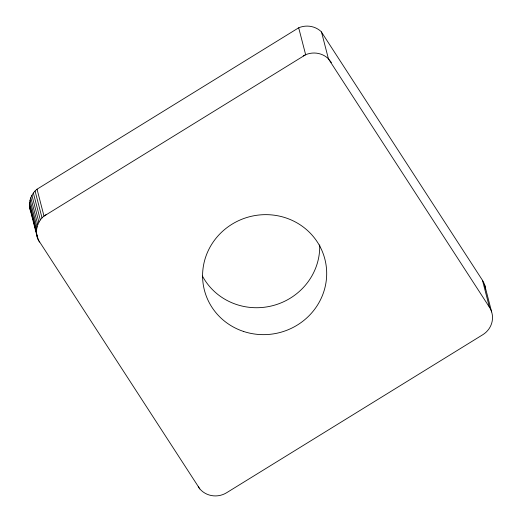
<?xml version="1.0" encoding="UTF-8"?>
<svg xmlns="http://www.w3.org/2000/svg" width="522" height="522" viewBox="0 0 522 522"><rect width="100%" height="100%" fill="white"/><g stroke="black" fill="none" stroke-linecap="round" stroke-linejoin="round"><path stroke-width="0.78" d="M31.066 212.291C27.483 204.383 30.296 194.504 37.042 189.192L298.688 27.803A20.645 19.862 -14.5 0 1 321.16 31.588L482.465 280.281A20.645 19.862 -14.5 0 1 485.512 289.442M39.535 242.091C33.428 233.119 36.931 219.919 46.197 214.562M303.243 55.932L305.651 54.719A20.645 19.862 -14.5 0 1 328.123 58.503L331.418 62.549M198.249 486.811L199.815 488.905A20.645 19.862 -14.5 0 0 226.607 492.742L482.765 334.732A20.645 19.862 -14.5 0 0 489.427 307.204L482.465 280.281M199.815 488.905L38.269 239.813L37.669 237.51M489.427 307.204L328.436 58.842L321.48 31.927M484.677 284.979L491.639 311.902M298.688 27.803L305.651 54.719L44.005 216.115L37.042 189.192M35.072 191.006L42.034 217.928M33.362 193.049L40.324 219.964M31.933 195.28L38.896 222.202M30.818 197.675L37.78 224.59M30.028 200.18L36.99 227.096M29.584 202.758L36.547 229.673M29.493 205.361L36.455 232.277M31.307 212.898L33.095 219.821M33.493 221.354L35.679 229.817M36.077 231.357L37.271 235.97M29.754 207.945L37.323 237.393M319.705 244.883A62.196 59.847 -14.5 0 1 273.104 305.559A62.196 59.847 -14.5 0 1 202.458 276.092M243.317 331.372A62.196 59.847 -14.5 0 0 325.767 263.225A62.196 59.847 -14.5 0 0 224.832 229.347A62.196 59.847 -14.5 0 0 243.317 331.372"/></g></svg>
